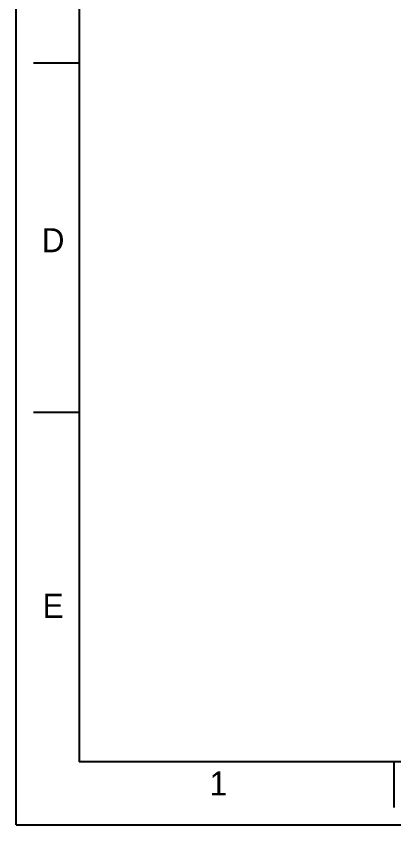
# Model space of a CAD drawing. Extents: x 11219 to 12060, y -16047 to -15452.
# Drawn here: x 11218.7 to 11338.8, y -16046.9 to -15790.1 of the extents above; entities that cross this region are included whole.
import ezdxf

# ---------------------------------------------------------------- set-up
doc = ezdxf.new("R2010")
doc.units = 0
doc.header["$MEASUREMENT"] = 0
doc.layers.add('FORM', color=7, linetype='CONTINUOUS')
doc.styles.get("Standard").update_dxf_attribs({"font": 'Gulim.ttf'})

msp = doc.modelspace()

# ---------------------------------------------------------------- linework, layer by layer
at = {"layer": 'FORM', "color": 7, "linetype": 'Continuous'}
for p, q in [((11218.66, -16046.86), (11218.66, -15452.15)), ((11238.69, -15472.17), (11238.69, -16026.83)), ((11238.69, -15804.97), (11224.13, -15804.97)), ((11238.69, -15915.9), (11224.13, -15915.9)), ((12039.64, -16026.83), (11238.69, -16026.83)), ((11338.8, -16026.83), (11338.8, -16041.38)), ((11218.66, -16046.86), (12059.66, -16046.86))]:
    msp.add_line(p, q, dxfattribs=at)

# ---------------------------------------------------------------- texts
at = {"layer": 'FORM', "char_height": 7.63, "attachment_point": 5}
for s, width, insert in [('D', 10.0119, (11230.42, -15861.21)), ('E', 10.0119, (11230.42, -15977.31)), ('1', 50.0595, (11282.97, -16033.71))]:
    msp.add_mtext_dynamic_manual_height_columns(s, width=width, gutter_width=12.51, heights=[0], dxfattribs=dict(at, insert=insert))

doc.saveas('drawing.dxf')
